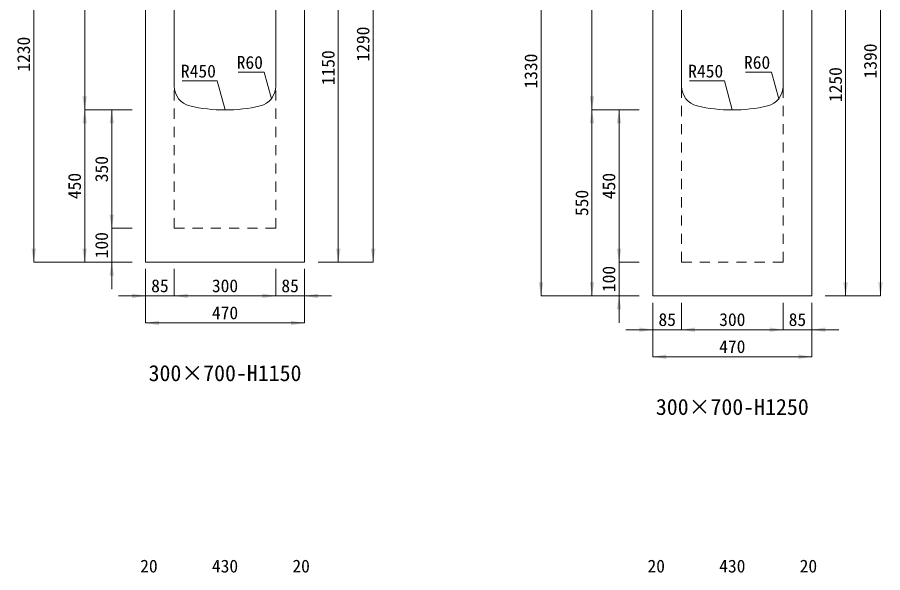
# Model space of a CAD drawing. Units: millimetres at full size, sheet at 1:40. Extents: x -1934 to 44546, y -100881 to -70395.
# Drawn here: x 33011 to 35569, y -91805 to -90162 of the extents above; entities that cross this region are included whole.
import ezdxf
from ezdxf.enums import TextEntityAlignment as Align

# ---------------------------------------------------------------- set-up
doc = ezdxf.new("R2010")
doc.units = ezdxf.units.MM
doc.header["$LTSCALE"] = 40
doc.linetypes.add('USER1', pattern=[1.35, 0.75, -0.6])
doc.linetypes.add('USER2', pattern=[1.35, 0.75, -0.6])
for name, color, linetype, lineweight in [('0_2', 7, 'Continuous', 13), ('寸法線', 7, 'Continuous', 9), ('引出線', 4, 'Continuous', 9), ('本体', 2, 'Continuous', 13)]:
    doc.layers.add(name, color=color, linetype=linetype, lineweight=lineweight)
doc.styles.add('ＭＳ ゴシック', font='')
doc.styles.get('ＭＳ ゴシック').set_extended_font_data('MS Gothic')

# ---------------------------------------------------------------- blocks, each defined once
blk = doc.blocks.new('filled_arrow')
at = {"color": 0, "linetype": 'Continuous', "lineweight": -2}
blk.add_solid([(7.5, 1.25), (0, 0), (7.5, -1.25)], dxfattribs=at)

msp = doc.modelspace()

# ---------------------------------------------------------------- linework, layer by layer
at = {"layer": '寸法線'}
for p, q in [((34062.81, -90886.02), (34062.81, -89596.02)), ((35562.81, -90986.02), (35562.81, -89596.02)), ((33059.22, -90886.02), (33059.22, -89656.02)), ((34559.22, -90986.02), (34559.22, -89656.02)), ((33209.82, -90436.02), (33209.82, -89736.02)), ((33959.82, -90886.02), (33959.82, -89736.02)), ((34709.82, -90436.02), (34709.82, -89736.02)), ((35459.82, -90986.02), (35459.82, -89736.02)), ((33349.82, -90436.02), (33209.82, -90436.02)), ((33209.82, -90886.02), (33209.82, -90436.02)), ((33349.82, -90436.02), (33209.82, -90436.02)), ((33289.82, -90786.02), (33289.82, -90436.02)), ((33349.82, -90436.02), (33289.82, -90436.02)), ((34849.82, -90436.02), (34709.82, -90436.02)), ((34709.82, -90986.02), (34709.82, -90436.02)), ((34849.82, -90436.02), (34709.82, -90436.02)), ((34789.82, -90886.02), (34789.82, -90436.02)), ((34849.82, -90436.02), (34789.82, -90436.02)), ((33289.82, -90966.02), (33289.82, -90706.02)), ((33349.82, -90786.02), (33289.82, -90786.02)), ((33349.82, -90786.02), (33289.82, -90786.02)), ((34789.82, -91066.02), (34789.82, -90806.02)), ((33349.82, -90886.02), (33059.22, -90886.02)), ((33349.82, -90886.02), (33209.82, -90886.02)), ((33349.82, -90886.02), (33289.82, -90886.02)), ((33899.82, -90886.02), (34062.81, -90886.02)), ((33899.82, -90886.02), (33959.82, -90886.02)), ((34849.82, -90886.02), (34789.82, -90886.02)), ((34849.82, -90886.02), (34789.82, -90886.02)), ((33389.82, -90906.02), (33389.82, -90986.02)), ((33389.82, -90906.02), (33389.82, -91066.02)), ((33474.82, -90906.02), (33474.82, -90986.02)), ((33474.82, -90906.02), (33474.82, -90986.02)), ((33774.82, -90906.02), (33774.82, -90986.02)), ((33774.82, -90906.02), (33774.82, -90986.02)), ((33859.82, -90906.02), (33859.82, -90986.02)), ((33859.82, -90906.02), (33859.82, -91066.02)), ((33309.82, -90986.02), (33554.82, -90986.02)), ((33474.82, -90986.02), (33774.82, -90986.02)), ((33694.82, -90986.02), (33939.82, -90986.02)), ((34849.82, -90986.02), (34559.22, -90986.02)), ((34849.82, -90986.02), (34709.82, -90986.02)), ((34849.82, -90986.02), (34789.82, -90986.02)), ((35399.82, -90986.02), (35562.81, -90986.02)), ((35399.82, -90986.02), (35459.82, -90986.02)), ((34889.82, -91006.02), (34889.82, -91086.02)), ((34889.82, -91006.02), (34889.82, -91166.02)), ((34974.82, -91006.02), (34974.82, -91086.02)), ((34974.82, -91006.02), (34974.82, -91086.02)), ((35274.82, -91006.02), (35274.82, -91086.02)), ((35274.82, -91006.02), (35274.82, -91086.02)), ((35359.82, -91006.02), (35359.82, -91086.02)), ((35359.82, -91006.02), (35359.82, -91166.02)), ((33389.82, -91066.02), (33859.82, -91066.02)), ((34809.82, -91086.02), (35054.82, -91086.02)), ((34974.82, -91086.02), (35274.82, -91086.02)), ((35194.82, -91086.02), (35439.82, -91086.02)), ((34889.82, -91166.02), (35359.82, -91166.02))]:
    msp.add_line(p, q, dxfattribs=at)
at = {"layer": '引出線'}
for points in [[(33761.89, -90402.71), (33740.88, -90324.29), (33663.38, -90324.29)], [(35261.89, -90402.71), (35240.88, -90324.29), (35163.37, -90324.29)], [(33624.82, -90436.02), (33601.8, -90350.1), (33498.31, -90350.1)], [(35124.82, -90436.02), (35101.8, -90350.1), (34998.3, -90350.1)]]:
    msp.add_lwpolyline(points, dxfattribs=at)
at = {"layer": '本体', "lineweight": 20}
for p, q in [((33389.82, -90886.02), (33389.82, -89736.02)), ((33474.82, -90365.5), (33474.82, -89736.02)), ((33774.82, -90365.5), (33774.82, -89736.02)), ((33859.82, -90886.02), (33859.82, -89736.02)), ((34889.82, -90986.02), (34889.82, -89736.02)), ((34974.82, -90365.78), (34974.82, -89736.02)), ((35274.82, -90365.5), (35274.82, -89736.02)), ((35359.82, -90986.02), (35359.82, -89736.02)), ((33389.82, -90886.02), (33859.82, -90886.02)), ((34889.82, -90986.02), (35359.82, -90986.02))]:
    msp.add_line(p, q, dxfattribs=at)
at = {"layer": '本体', "linetype": 'USER2', "lineweight": 20}
for p, q in [((33474.82, -90786.02), (33474.82, -90365.5)), ((33774.82, -90786.02), (33774.82, -90365.5)), ((34974.82, -90886.02), (34974.82, -90365.78)), ((35274.82, -90886.02), (35274.82, -90365.5))]:
    msp.add_line(p, q, dxfattribs=at)
at = {"layer": '本体', "linetype": 'USER1', "lineweight": 20}
for p, q in [((33474.82, -90786.02), (33774.82, -90786.02)), ((34974.82, -90886.02), (35274.82, -90886.02))]:
    msp.add_line(p, q, dxfattribs=at)
at = {"layer": '本体', "lineweight": 20}
for centre, radius, start, end in [((33534.82, -90365.5), 60, 180, 256.65756), ((33714.82, -90365.5), 60, 283.34239, 0), ((35034.82, -90365.5), 60, 180, 256.65766), ((35214.82, -90365.5), 60, 283.34239, 0), ((33624.82, -89986.02), 450, 256.65756, 283.34239), ((35124.82, -89986.02), 450, 256.65766, 283.34239)]:
    msp.add_arc(centre, radius, start, end, dxfattribs=at)

# ---------------------------------------------------------------- block references
at = {"layer": '寸法線', "xscale": 5.33, "yscale": 5.33}
for p, rotation in [((33209.82, -90436.02), 90), ((34709.82, -90436.02), 90), ((33209.82, -90436.02), 270), ((33289.82, -90436.02), 270), ((34709.82, -90436.02), 270), ((34789.82, -90436.02), 270), ((33289.82, -90786.02), 90), ((33289.82, -90786.02), 90), ((33059.22, -90886.02), 90), ((33209.82, -90886.02), 90), ((33959.82, -90886.02), 90), ((34062.81, -90886.02), 90), ((34789.82, -90886.02), 90), ((34789.82, -90886.02), 90), ((33289.82, -90886.02), 270), ((34559.22, -90986.02), 90), ((34709.82, -90986.02), 90), ((35459.82, -90986.02), 90), ((35562.81, -90986.02), 90), ((33389.82, -90986.02), 180), ((33774.82, -90986.02), 180), ((33774.82, -90986.02), 180), ((34789.82, -90986.02), 270), ((33859.82, -91066.02), 180), ((34889.82, -91086.02), 180), ((35274.82, -91086.02), 180), ((35274.82, -91086.02), 180), ((35359.82, -91166.02), 180)]:
    msp.add_blockref('filled_arrow', p, dxfattribs=dict(at, rotation=rotation))
for p in [(33474.82, -90986.02), (33474.82, -90986.02), (33859.82, -90986.02), (33389.82, -91066.02), (34974.82, -91086.02), (34974.82, -91086.02), (35359.82, -91086.02), (34889.82, -91166.02)]:
    msp.add_blockref('filled_arrow', p, dxfattribs=at)
at = {"layer": '引出線', "xscale": 0.133, "yscale": 0.133, "rotation": 105}
for p in [(33761.89, -90402.71), (35261.89, -90402.71), (33624.82, -90436.02), (35124.82, -90436.02)]:
    msp.add_blockref('filled_arrow', p, dxfattribs=at)

# ---------------------------------------------------------------- texts
at = {"layer": '0_2', "style": 'ＭＳ ゴシック'}
for s, p in [('300×700-H1150', (33624.82, -91214.36)), ('300×700-H1250', (35124.82, -91314.36))]:
    msp.add_text(s, height=47.47, dxfattribs=at).set_placement(p, align=Align.MIDDLE_CENTER)
at = {"layer": '寸法線', "style": 'ＭＳ ゴシック'}
for s, p in [('1290', (34032.81, -90241.02)), ('1230', (33029.22, -90271.02)), ('1390', (35532.81, -90291.02)), ('1150', (33929.82, -90311.02)), ('1330', (34529.22, -90321.02)), ('1250', (35429.82, -90361.02)), ('350', (33259.82, -90611.02)), ('450', (33179.82, -90661.02)), ('450', (34759.82, -90661.02)), ('550', (34679.82, -90711.02)), ('100', (33259.82, -90836.02)), ('100', (34759.82, -90936.02))]:
    msp.add_text(s, height=37.98, rotation=90, dxfattribs=at).set_placement(p, align=Align.MIDDLE_CENTER)
for s, p in [('85', (33432.32, -90956.02)), ('300', (33624.82, -90956.02)), ('85', (33817.32, -90956.02)), ('470', (33624.82, -91036.02)), ('85', (34932.32, -91056.02)), ('300', (35124.82, -91056.02)), ('85', (35317.32, -91056.02)), ('470', (35124.82, -91136.02)), ('20', (33399.82, -91785.2)), ('430', (33624.82, -91785.2)), ('20', (33849.82, -91785.2)), ('20', (34899.82, -91785.2)), ('430', (35124.82, -91785.2)), ('20', (35349.82, -91785.2))]:
    msp.add_text(s, height=37.98, dxfattribs=at).set_placement(p, align=Align.MIDDLE_CENTER)
at = {"layer": '引出線', "style": 'ＭＳ ゴシック'}
for s, p in [('R60', (33736.88, -90276.29)), ('R60', (35236.88, -90276.29)), ('R450', (33597.8, -90302.1)), ('R450', (35097.8, -90302.1))]:
    msp.add_text(s, height=37.98, dxfattribs=at).set_placement(p, align=Align.TOP_RIGHT)

doc.saveas('drawing.dxf')
